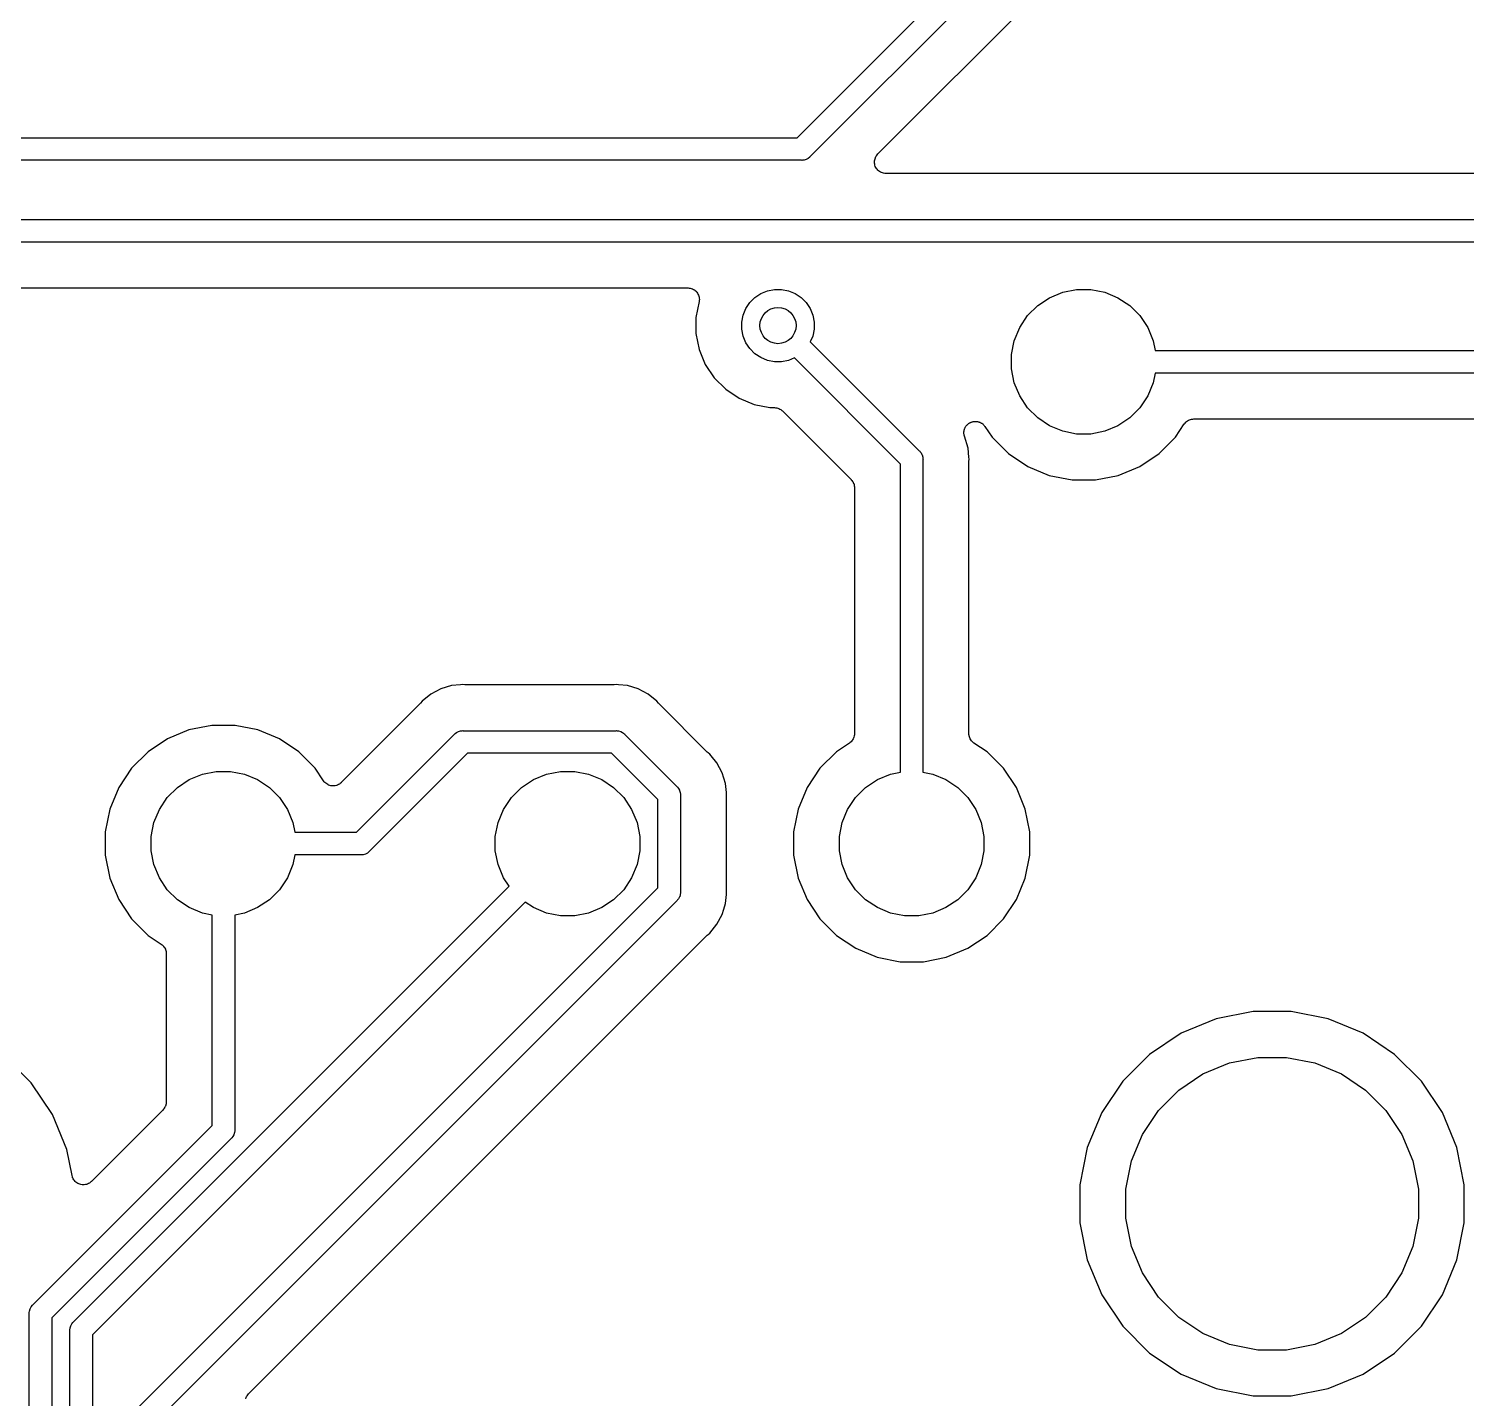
# Model space of a CAD drawing. Extents: x 19 to 115, y -142 to -17.
# Drawn here: x 61.34 to 77.26, y -111.8 to -96.64 of the extents above; entities that cross this region are included whole.
import ezdxf

# ---------------------------------------------------------------- set-up
doc = ezdxf.new("R2010")
doc.units = 0
doc.layers.add('BLACK', color=7, linetype='CONTINUOUS')

msp = doc.modelspace()

# ---------------------------------------------------------------- linework, layer by layer
at = {"layer": 'BLACK', "linetype": 'CONTINUOUS'}
for p, q in [((69.8532, -97.85), (73.6623, -94.0409)), ((73.8068, -94.25), (69.9977, -98.059)), ((70.745, -98.0302), (72.9342, -95.841)), ((54.5488, -97.85), (69.8532, -97.85)), ((70.7372, -98.0396), (70.745, -98.0302)), ((69.8989, -98.1), (54.5945, -98.1)), ((69.905, -98.1006), (69.8989, -98.1)), ((69.9111, -98.1), (69.905, -98.1006)), ((69.9295, -98.0982), (69.9111, -98.1)), ((69.9111, -98.1), (69.9111, -98.1)), ((69.9531, -98.091), (69.9295, -98.0982)), ((69.9748, -98.0794), (69.9531, -98.091)), ((69.9938, -98.0638), (69.9748, -98.0794)), ((69.9977, -98.059), (69.9938, -98.0638)), ((70.7078, -98.1191), (70.7091, -98.107)), ((70.7078, -98.1193), (70.7078, -98.1191)), ((70.7078, -98.1195), (70.7078, -98.1193)), ((70.709, -98.1316), (70.7078, -98.1195)), ((70.7101, -98.1438), (70.709, -98.1316)), ((70.7091, -98.107), (70.7103, -98.0949)), ((70.7101, -98.144), (70.7101, -98.1438)), ((70.7101, -98.1442), (70.7101, -98.144)), ((70.7136, -98.1559), (70.7101, -98.1442)), ((70.7103, -98.0949), (70.7104, -98.0947)), ((70.7104, -98.0945), (70.714, -98.0827)), ((70.7104, -98.0947), (70.7104, -98.0945)), ((70.7171, -98.1676), (70.7136, -98.1559)), ((70.714, -98.0827), (70.7176, -98.0712)), ((70.7172, -98.1678), (70.7171, -98.1676)), ((70.7172, -98.168), (70.7172, -98.1678)), ((70.723, -98.1789), (70.7172, -98.168)), ((70.7176, -98.0712), (70.7177, -98.071)), ((70.7177, -98.0708), (70.7236, -98.0599)), ((70.7177, -98.071), (70.7177, -98.0708)), ((70.7285, -98.1895), (70.723, -98.1789)), ((70.7236, -98.0599), (70.7293, -98.0493)), ((70.7287, -98.1897), (70.7285, -98.1895)), ((70.7288, -98.1899), (70.7287, -98.1897)), ((70.7365, -98.1994), (70.7288, -98.1899)), ((70.7293, -98.0493), (70.7294, -98.0492)), ((70.7294, -98.0492), (70.7295, -98.049)), ((70.7295, -98.049), (70.7372, -98.0396)), ((70.7441, -98.2088), (70.7365, -98.1994)), ((70.7442, -98.209), (70.7441, -98.2088)), ((70.7444, -98.2092), (70.7442, -98.209)), ((70.7538, -98.217), (70.7444, -98.2092)), ((70.7631, -98.2248), (70.7538, -98.217)), ((70.7633, -98.2249), (70.7631, -98.2248)), ((70.7634, -98.225), (70.7633, -98.2249)), ((70.7741, -98.2309), (70.7634, -98.225)), ((70.7848, -98.2367), (70.7741, -98.2309)), ((70.785, -98.2368), (70.7848, -98.2367)), ((70.7852, -98.2369), (70.785, -98.2368)), ((70.7967, -98.2405), (70.7852, -98.2369)), ((70.8084, -98.2442), (70.7967, -98.2405)), ((70.8086, -98.2442), (70.8084, -98.2442)), ((70.8088, -98.2443), (70.8086, -98.2442)), ((70.8208, -98.2456), (70.8088, -98.2443)), ((70.833, -98.247), (70.8208, -98.2456)), ((70.8335, -98.247), (70.833, -98.247)), ((70.8348, -98.247), (70.8335, -98.247)), ((70.8335, -98.247), (70.8335, -98.247)), ((70.8335, -98.247), (70.8335, -98.247)), ((78.4044, -98.247), (70.8348, -98.247)), ((54.6691, -98.755), (78.4356, -98.755)), ((78.39, -99.005), (54.7148, -99.005)), ((54.9778, -99.513), (68.6421, -99.513)), ((68.6421, -99.513), (68.6431, -99.513)), ((68.6431, -99.513), (68.6431, -99.513)), ((68.6431, -99.513), (68.6432, -99.513)), ((68.6432, -99.513), (68.6439, -99.513)), ((68.6439, -99.513), (68.6559, -99.5143)), ((68.6559, -99.5143), (68.6678, -99.5156)), ((68.6678, -99.5156), (68.6682, -99.5157)), ((68.6682, -99.5157), (68.6685, -99.5158)), ((68.6685, -99.5158), (68.6799, -99.5194)), ((68.6799, -99.5194), (68.6915, -99.523)), ((68.6915, -99.523), (68.6918, -99.5231)), ((68.6918, -99.5231), (68.6922, -99.5233)), ((68.6922, -99.5233), (68.7026, -99.529)), ((68.7026, -99.529), (68.7132, -99.5348)), ((68.7132, -99.5348), (68.7135, -99.535)), ((68.7135, -99.535), (68.7139, -99.5352)), ((68.7139, -99.5352), (68.7231, -99.5429)), ((68.7231, -99.5429), (68.7323, -99.5506)), ((68.7323, -99.5506), (68.7326, -99.5509)), ((68.7326, -99.5509), (68.7329, -99.5511)), ((68.7329, -99.5511), (68.7404, -99.5605)), ((68.7404, -99.5605), (68.748, -99.5698)), ((68.748, -99.5698), (68.7482, -99.5701)), ((68.7482, -99.5701), (68.7484, -99.5704)), ((68.7484, -99.5704), (68.7539, -99.581)), ((68.7539, -99.581), (68.7596, -99.5917)), ((68.7596, -99.5917), (68.7597, -99.5921)), ((68.7597, -99.5921), (68.7599, -99.5924)), ((68.7599, -99.5924), (68.7632, -99.6038)), ((68.7632, -99.6038), (68.7667, -99.6154)), ((68.7667, -99.6154), (68.7668, -99.6158)), ((68.7668, -99.6158), (68.7669, -99.6162)), ((68.7669, -99.6162), (68.768, -99.6281)), ((69.329, -99.675), (69.3847, -99.6193)), ((69.3847, -99.6193), (69.4503, -99.5755)), ((69.4503, -99.5755), (69.5231, -99.5454)), ((69.5231, -99.5454), (69.6003, -99.53)), ((69.6003, -99.53), (69.6791, -99.53)), ((69.6791, -99.53), (69.7564, -99.5454)), ((69.7564, -99.5454), (69.8292, -99.5755)), ((69.8292, -99.5755), (69.8947, -99.6193)), ((69.8947, -99.6193), (69.9504, -99.675)), ((72.515, -99.7086), (72.6461, -99.621)), ((72.6461, -99.621), (72.7916, -99.5607)), ((72.7916, -99.5607), (72.9462, -99.53)), ((72.9462, -99.53), (73.1038, -99.53)), ((73.1038, -99.53), (73.2584, -99.5607)), ((73.2584, -99.5607), (73.4039, -99.621)), ((73.4039, -99.621), (73.535, -99.7086)), ((68.7667, -99.6648), (68.7317, -99.8406)), ((68.7679, -99.6528), (68.7667, -99.6648)), ((68.7691, -99.6409), (68.7679, -99.6528)), ((68.768, -99.6281), (68.7691, -99.6401)), ((68.7691, -99.6401), (68.7691, -99.6405)), ((68.7691, -99.6405), (68.7691, -99.6409)), ((69.2551, -99.8133), (69.2853, -99.7405)), ((69.2853, -99.7405), (69.329, -99.675)), ((69.9504, -99.675), (69.9942, -99.7405)), ((69.9942, -99.7405), (70.0244, -99.8133)), ((72.4036, -99.82), (72.515, -99.7086)), ((73.535, -99.7086), (73.6464, -99.82)), ((68.7317, -99.8406), (68.7317, -100.019)), ((69.2397, -99.8906), (69.2551, -99.8133)), ((69.2397, -99.9694), (69.2397, -99.8906)), ((70.0244, -99.8133), (70.0397, -99.8906)), ((70.0397, -99.8906), (70.0397, -99.9694)), ((72.316, -99.9511), (72.4036, -99.82)), ((73.6464, -99.82), (73.734, -99.9511)), ((68.7317, -100.019), (68.7666, -100.195)), ((69.2551, -100.047), (69.2397, -99.9694)), ((69.2853, -100.119), (69.2551, -100.047)), ((70.0244, -100.047), (69.9976, -100.111)), ((70.0397, -99.9694), (70.0244, -100.047)), ((72.225, -100.251), (72.2557, -100.097)), ((72.2557, -100.097), (72.316, -99.9511)), ((73.734, -99.9511), (73.7943, -100.097)), ((73.7943, -100.097), (73.8158, -100.205)), ((68.7666, -100.195), (68.8351, -100.36)), ((69.329, -100.185), (69.2853, -100.119)), ((69.3847, -100.241), (69.329, -100.185)), ((69.4503, -100.284), (69.3847, -100.241)), ((69.9976, -100.111), (71.2041, -101.318)), ((72.225, -100.409), (72.225, -100.251)), ((73.8158, -100.205), (78.2625, -100.205)), ((68.8351, -100.36), (68.9344, -100.509)), ((69.5231, -100.315), (69.4503, -100.284)), ((69.6003, -100.33), (69.5231, -100.315)), ((69.6791, -100.33), (69.6003, -100.33)), ((69.7564, -100.315), (69.6791, -100.33)), ((69.8209, -100.288), (69.7564, -100.315)), ((70.995, -101.462), (69.8209, -100.288)), ((72.2557, -100.563), (72.225, -100.409)), ((68.9344, -100.509), (69.0609, -100.635)), ((72.316, -100.709), (72.2557, -100.563)), ((73.7943, -100.563), (73.734, -100.709)), ((73.8158, -100.455), (73.7943, -100.563)), ((78.2168, -100.455), (73.8158, -100.455)), ((69.0609, -100.635), (69.2096, -100.735)), ((69.2096, -100.735), (69.3749, -100.803)), ((72.4036, -100.84), (72.316, -100.709)), ((73.734, -100.709), (73.6464, -100.84)), ((69.3749, -100.803), (69.5503, -100.838)), ((69.5503, -100.838), (69.5999, -100.838)), ((69.5999, -100.838), (69.6003, -100.838)), ((69.6003, -100.838), (69.6004, -100.838)), ((69.6004, -100.838), (69.6004, -100.838)), ((69.6004, -100.838), (69.6017, -100.838)), ((69.6017, -100.838), (69.6134, -100.839)), ((69.6134, -100.839), (69.625, -100.841)), ((69.625, -100.841), (69.6257, -100.841)), ((69.6257, -100.841), (69.6263, -100.841)), ((69.6263, -100.841), (69.6375, -100.844)), ((69.6375, -100.844), (69.6487, -100.848)), ((69.6487, -100.848), (69.6493, -100.848)), ((69.6493, -100.848), (69.65, -100.848)), ((69.65, -100.848), (69.6603, -100.854)), ((69.6603, -100.854), (69.6706, -100.859)), ((69.6706, -100.859), (69.6711, -100.86)), ((69.6711, -100.86), (69.6717, -100.86)), ((69.6717, -100.86), (69.6806, -100.868)), ((69.6806, -100.868), (69.6897, -100.875)), ((69.6897, -100.875), (70.4498, -101.635)), ((72.515, -100.951), (72.4036, -100.84)), ((73.6464, -100.84), (73.535, -100.951)), ((71.7111, -101.062), (71.7135, -101.056)), ((71.7135, -101.056), (71.717, -101.051)), ((71.717, -101.051), (71.72, -101.045)), ((71.72, -101.045), (71.724, -101.041)), ((71.724, -101.041), (71.7275, -101.036)), ((71.7275, -101.036), (71.7319, -101.031)), ((71.7319, -101.031), (71.7359, -101.026)), ((71.7359, -101.026), (71.7407, -101.023)), ((71.7407, -101.023), (71.7451, -101.018)), ((71.7451, -101.018), (71.7503, -101.015)), ((71.7503, -101.015), (71.7552, -101.011)), ((71.7552, -101.011), (71.7607, -101.008)), ((71.7607, -101.008), (71.7658, -101.005)), ((71.7658, -101.005), (71.7716, -101.002)), ((71.7716, -101.002), (71.7771, -100.999)), ((71.7771, -100.999), (71.783, -100.998)), ((71.783, -100.998), (71.7888, -100.995)), ((71.7888, -100.995), (71.7949, -100.994)), ((71.7949, -100.994), (71.8008, -100.992)), ((71.8008, -100.992), (71.807, -100.992)), ((71.807, -100.992), (71.8131, -100.991)), ((71.8131, -100.991), (71.8193, -100.991)), ((71.8193, -100.991), (71.8255, -100.99)), ((71.8255, -100.99), (71.8317, -100.991)), ((71.8317, -100.991), (71.8379, -100.991)), ((71.8379, -100.991), (71.844, -100.992)), ((71.844, -100.992), (71.8502, -100.992)), ((71.8502, -100.992), (71.8561, -100.994)), ((71.8561, -100.994), (71.8622, -100.996)), ((71.8622, -100.996), (71.8679, -100.998)), ((71.8679, -100.998), (71.8739, -101)), ((71.8739, -101), (71.8793, -101.003)), ((71.8793, -101.003), (71.8851, -101.005)), ((71.8851, -101.005), (71.8902, -101.009)), ((71.8902, -101.009), (71.8957, -101.011)), ((71.8957, -101.011), (71.9005, -101.015)), ((71.9005, -101.015), (71.9057, -101.019)), ((71.9057, -101.019), (71.9101, -101.023)), ((71.9101, -101.023), (71.9149, -101.027)), ((71.9149, -101.027), (71.9188, -101.032)), ((71.9188, -101.032), (71.9232, -101.036)), ((71.9232, -101.036), (71.9266, -101.042)), ((71.9266, -101.042), (71.9306, -101.046)), ((71.9306, -101.046), (72.009, -101.164)), ((72.6461, -101.039), (72.515, -100.951)), ((72.7916, -101.099), (72.6461, -101.039)), ((73.4039, -101.039), (73.2584, -101.099)), ((73.535, -100.951), (73.4039, -101.039)), ((74.041, -101.164), (74.1374, -101.019)), ((74.1374, -101.019), (74.1377, -101.019)), ((74.1377, -101.019), (74.1378, -101.019)), ((74.1378, -101.019), (74.1384, -101.018)), ((74.1378, -101.019), (74.1378, -101.019)), ((74.1384, -101.018), (74.1461, -101.009)), ((74.1461, -101.009), (74.1536, -101)), ((74.1536, -101), (74.154, -101)), ((74.154, -101), (74.1544, -100.999)), ((74.1544, -100.999), (74.1637, -100.992)), ((74.1637, -100.992), (74.1728, -100.984)), ((74.1728, -100.984), (74.1733, -100.984)), ((74.1733, -100.984), (74.1738, -100.984)), ((74.1738, -100.984), (74.1843, -100.978)), ((74.1843, -100.978), (74.1946, -100.973)), ((74.1946, -100.973), (74.1952, -100.972)), ((74.1952, -100.972), (74.1958, -100.972)), ((74.1958, -100.972), (74.2071, -100.969)), ((74.2071, -100.969), (74.2184, -100.965)), ((74.2184, -100.965), (74.219, -100.965)), ((74.219, -100.965), (74.2196, -100.965)), ((74.2196, -100.965), (74.2314, -100.964)), ((74.2314, -100.964), (74.243, -100.963)), ((74.243, -100.963), (77.9538, -100.963)), ((71.698, -101.116), (71.6987, -101.109)), ((71.6985, -101.122), (71.698, -101.116)), ((71.6984, -101.128), (71.6985, -101.122)), ((71.6996, -101.134), (71.6984, -101.128)), ((71.6987, -101.103), (71.7, -101.097)), ((71.6987, -101.109), (71.6987, -101.103)), ((71.7001, -101.14), (71.6996, -101.134)), ((71.7, -101.097), (71.7007, -101.091)), ((71.7018, -101.146), (71.7001, -101.14)), ((71.7007, -101.091), (71.7025, -101.085)), ((71.703, -101.152), (71.7018, -101.146)), ((71.7025, -101.085), (71.7038, -101.079)), ((71.704, -101.155), (71.703, -101.152)), ((71.7038, -101.079), (71.7062, -101.073)), ((71.7438, -101.286), (71.704, -101.155)), ((71.704, -101.155), (71.704, -101.155)), ((71.7062, -101.073), (71.7081, -101.067)), ((71.7081, -101.067), (71.7111, -101.062)), ((72.009, -101.164), (72.1912, -101.346)), ((72.9462, -101.13), (72.7916, -101.099)), ((73.1038, -101.13), (72.9462, -101.13)), ((73.2584, -101.099), (73.1038, -101.13)), ((73.8588, -101.346), (74.041, -101.164)), ((71.2041, -101.318), (71.2088, -101.321)), ((71.2088, -101.321), (71.2127, -101.326)), ((71.2127, -101.326), (71.2127, -101.326)), ((71.2127, -101.326), (71.2244, -101.34)), ((71.2244, -101.34), (71.2339, -101.358)), ((71.2339, -101.358), (71.236, -101.362)), ((71.236, -101.362), (71.2432, -101.386)), ((71.7536, -101.385), (71.7438, -101.286)), ((72.1912, -101.346), (72.4054, -101.489)), ((73.6446, -101.489), (73.8588, -101.346)), ((70.995, -104.873), (70.995, -101.462)), ((71.2432, -101.386), (71.245, -101.404)), ((71.245, -101.404), (71.245, -101.404)), ((71.245, -101.404), (71.2456, -101.41)), ((71.2456, -101.41), (71.245, -101.416)), ((71.245, -101.416), (71.245, -104.873)), ((71.753, -101.446), (71.7536, -101.441)), ((71.753, -101.448), (71.753, -101.446)), ((71.753, -104.446), (71.753, -101.448)), ((71.7561, -101.41), (71.7536, -101.385)), ((71.7536, -101.385), (71.7536, -101.385)), ((71.7536, -101.435), (71.7561, -101.41)), ((71.7536, -101.441), (71.7536, -101.435)), ((72.4054, -101.489), (72.6435, -101.588)), ((73.4065, -101.588), (73.6446, -101.489)), ((70.4498, -101.635), (70.4501, -101.636)), ((70.4501, -101.636), (70.4501, -101.636)), ((70.4501, -101.636), (70.4501, -101.636)), ((70.4501, -101.636), (70.451, -101.637)), ((70.451, -101.637), (70.4584, -101.646)), ((70.4584, -101.646), (70.4658, -101.655)), ((70.4658, -101.655), (70.4661, -101.655)), ((70.4661, -101.655), (70.4665, -101.656)), ((70.4665, -101.656), (70.4719, -101.666)), ((70.4719, -101.666), (70.4774, -101.677)), ((70.4774, -101.677), (70.4776, -101.677)), ((70.4776, -101.677), (70.4779, -101.678)), ((70.4779, -101.678), (70.4812, -101.689)), ((70.4812, -101.689), (70.4846, -101.7)), ((72.6435, -101.588), (72.8962, -101.638)), ((72.8962, -101.638), (73.1538, -101.638)), ((73.1538, -101.638), (73.4065, -101.588)), ((70.4846, -101.7), (70.4846, -101.701)), ((70.4846, -101.701), (70.4848, -101.702)), ((70.4848, -101.702), (70.4859, -101.713)), ((70.4859, -101.713), (70.487, -101.725)), ((70.487, -101.725), (70.487, -104.446)), ((66.0249, -103.915), (65.9056, -103.951)), ((66.1239, -103.905), (66.0249, -103.915)), ((66.1241, -103.905), (66.1239, -103.905)), ((66.149, -103.903), (66.1241, -103.905)), ((66.1739, -103.905), (66.149, -103.903)), ((66.1792, -103.905), (66.1739, -103.905)), ((66.1846, -103.906), (66.1792, -103.905)), ((66.1863, -103.906), (66.1846, -103.906)), ((67.8127, -103.906), (66.1863, -103.906)), ((67.818, -103.905), (67.8127, -103.906)), ((67.8234, -103.906), (67.818, -103.905)), ((67.8251, -103.905), (67.8234, -103.906)), ((67.85, -103.903), (67.8251, -103.905)), ((67.8749, -103.905), (67.85, -103.903)), ((67.9741, -103.915), (67.8749, -103.905)), ((67.8749, -103.905), (67.8749, -103.905)), ((68.0934, -103.951), (67.9741, -103.915)), ((65.7956, -104.01), (65.6992, -104.089)), ((65.9056, -103.951), (65.7956, -104.01)), ((68.2034, -104.01), (68.0934, -103.951)), ((68.2998, -104.089), (68.2034, -104.01)), ((65.675, -104.118), (64.8043, -104.989)), ((65.6784, -104.114), (65.675, -104.118)), ((65.6822, -104.11), (65.6784, -104.114)), ((65.6834, -104.109), (65.6822, -104.11)), ((65.6992, -104.089), (65.6834, -104.109)), ((68.3156, -104.109), (68.2998, -104.089)), ((68.3194, -104.112), (68.3156, -104.109)), ((68.3228, -104.117), (68.3194, -104.112)), ((68.324, -104.118), (68.3228, -104.117)), ((68.8562, -104.65), (68.324, -104.118)), ((63.3712, -104.356), (63.1185, -104.406)), ((63.6288, -104.356), (63.3712, -104.356)), ((63.8815, -104.406), (63.6288, -104.356)), ((62.8804, -104.505), (62.6662, -104.648)), ((63.1185, -104.406), (62.8804, -104.505)), ((64.1196, -104.505), (63.8815, -104.406)), ((64.3338, -104.648), (64.1196, -104.505)), ((64.9722, -105.539), (66.0563, -104.455)), ((66.0563, -104.455), (66.0602, -104.45)), ((66.0602, -104.45), (66.0655, -104.446)), ((66.0655, -104.446), (66.0792, -104.435)), ((66.0792, -104.435), (66.1009, -104.423)), ((66.1009, -104.423), (66.1029, -104.422)), ((66.1029, -104.422), (66.1245, -104.416)), ((66.1245, -104.416), (66.1429, -104.414)), ((66.1429, -104.414), (66.149, -104.413)), ((66.1429, -104.414), (66.1429, -104.414)), ((66.149, -104.413), (66.1551, -104.414)), ((66.1551, -104.414), (67.8439, -104.414)), ((67.8439, -104.414), (67.85, -104.413)), ((67.85, -104.413), (67.8561, -104.414)), ((67.8561, -104.414), (67.8561, -104.414)), ((67.8561, -104.414), (67.8745, -104.416)), ((67.8745, -104.416), (67.8981, -104.423)), ((67.8981, -104.423), (67.9198, -104.435)), ((67.9198, -104.435), (67.9388, -104.45)), ((67.9388, -104.45), (67.9427, -104.455)), ((67.9427, -104.455), (68.5191, -105.031)), ((70.4306, -104.552), (70.2862, -104.648)), ((70.4397, -104.544), (70.4306, -104.552)), ((70.4489, -104.537), (70.4397, -104.544)), ((70.4492, -104.536), (70.4489, -104.537)), ((70.4497, -104.536), (70.4492, -104.536)), ((70.4572, -104.527), (70.4497, -104.536)), ((70.4648, -104.518), (70.4572, -104.527)), ((70.4651, -104.517), (70.4648, -104.518)), ((70.4655, -104.517), (70.4651, -104.517)), ((70.471, -104.506), (70.4655, -104.517)), ((70.4767, -104.496), (70.471, -104.506)), ((70.4769, -104.495), (70.4767, -104.496)), ((70.4772, -104.495), (70.4769, -104.495)), ((70.4806, -104.484), (70.4772, -104.495)), ((70.4842, -104.472), (70.4806, -104.484)), ((70.4843, -104.472), (70.4842, -104.472)), ((70.4845, -104.471), (70.4843, -104.472)), ((70.4857, -104.46), (70.4845, -104.471)), ((70.487, -104.448), (70.4857, -104.46)), ((70.487, -104.446), (70.487, -104.446)), ((70.487, -104.446), (70.487, -104.447)), ((70.487, -104.447), (70.487, -104.447)), ((70.487, -104.447), (70.487, -104.448)), ((71.7541, -104.458), (71.753, -104.446)), ((71.7552, -104.469), (71.7541, -104.458)), ((71.7554, -104.47), (71.7552, -104.469)), ((71.7554, -104.471), (71.7554, -104.47)), ((71.7588, -104.482), (71.7554, -104.471)), ((71.7621, -104.493), (71.7588, -104.482)), ((71.7624, -104.494), (71.7621, -104.493)), ((71.7626, -104.494), (71.7624, -104.494)), ((71.7681, -104.505), (71.7626, -104.494)), ((71.7735, -104.515), (71.7681, -104.505)), ((71.7739, -104.516), (71.7735, -104.515)), ((71.7742, -104.516), (71.7739, -104.516)), ((71.7817, -104.525), (71.7742, -104.516)), ((71.789, -104.535), (71.7817, -104.525)), ((71.7895, -104.535), (71.789, -104.535)), ((71.7899, -104.535), (71.7895, -104.535)), ((71.7989, -104.543), (71.7899, -104.535)), ((71.808, -104.551), (71.7989, -104.543)), ((71.809, -104.551), (71.808, -104.551)), ((71.8094, -104.552), (71.809, -104.551)), ((71.809, -104.551), (71.809, -104.551)), ((71.809, -104.551), (71.809, -104.551)), ((71.9538, -104.648), (71.8094, -104.552)), ((62.6662, -104.648), (62.484, -104.83)), ((64.516, -104.83), (64.3338, -104.648)), ((66.2008, -104.664), (65.1167, -105.748)), ((67.7982, -104.664), (66.2008, -104.664)), ((68.31, -105.176), (67.7982, -104.664)), ((68.8603, -104.653), (68.8562, -104.65)), ((68.8641, -104.657), (68.8603, -104.653)), ((68.8654, -104.658), (68.8641, -104.657)), ((68.8848, -104.674), (68.8654, -104.658)), ((68.9006, -104.694), (68.8848, -104.674)), ((68.9639, -104.771), (68.9006, -104.694)), ((70.2862, -104.648), (70.104, -104.83)), ((72.136, -104.83), (71.9538, -104.648)), ((62.484, -104.83), (62.3409, -105.044)), ((63.2666, -104.895), (63.4212, -104.864)), ((63.4212, -104.864), (63.5788, -104.864)), ((63.5788, -104.864), (63.7334, -104.895)), ((64.6089, -104.969), (64.516, -104.83)), ((67.0766, -104.895), (67.2312, -104.864)), ((67.2312, -104.864), (67.3888, -104.864)), ((67.3888, -104.864), (67.5434, -104.895)), ((69.0226, -104.881), (68.9639, -104.771)), ((70.104, -104.83), (69.9609, -105.044)), ((70.8866, -104.895), (70.995, -104.873)), ((71.245, -104.873), (71.3534, -104.895)), ((72.2791, -105.044), (72.136, -104.83)), ((62.99, -105.043), (63.1211, -104.955)), ((63.1211, -104.955), (63.2666, -104.895)), ((63.7334, -104.895), (63.8789, -104.955)), ((63.8789, -104.955), (64.01, -105.043)), ((64.6165, -104.979), (64.6089, -104.969)), ((64.6241, -104.988), (64.6165, -104.979)), ((64.6244, -104.988), (64.6241, -104.988)), ((64.6246, -104.988), (64.6244, -104.988)), ((64.6339, -104.996), (64.6246, -104.988)), ((64.6431, -105.004), (64.6339, -104.996)), ((64.6435, -105.004), (64.6431, -105.004)), ((64.6438, -105.004), (64.6435, -105.004)), ((64.6544, -105.01), (64.6438, -105.004)), ((64.6649, -105.016), (64.6544, -105.01)), ((64.6652, -105.016), (64.6649, -105.016)), ((64.6656, -105.016), (64.6652, -105.016)), ((64.6771, -105.019), (64.6656, -105.016)), ((64.6885, -105.023), (64.6771, -105.019)), ((64.6889, -105.023), (64.6885, -105.023)), ((64.6893, -105.023), (64.6889, -105.023)), ((64.7011, -105.024), (64.6893, -105.023)), ((64.7132, -105.026), (64.7011, -105.024)), ((64.7136, -105.026), (64.7132, -105.026)), ((64.7139, -105.026), (64.7136, -105.026)), ((64.7258, -105.025), (64.7139, -105.026)), ((64.7379, -105.024), (64.7258, -105.025)), ((64.7382, -105.023), (64.7379, -105.024)), ((64.7386, -105.023), (64.7382, -105.023)), ((64.75, -105.02), (64.7386, -105.023)), ((64.7617, -105.017), (64.75, -105.02)), ((64.762, -105.016), (64.7617, -105.017)), ((64.7624, -105.016), (64.762, -105.016)), ((64.773, -105.011), (64.7624, -105.016)), ((64.7837, -105.005), (64.773, -105.011)), ((64.784, -105.005), (64.7837, -105.005)), ((64.7843, -105.005), (64.784, -105.005)), ((64.7936, -104.997), (64.7843, -105.005)), ((64.803, -104.99), (64.7936, -104.997)), ((64.8036, -104.989), (64.803, -104.99)), ((64.8043, -104.989), (64.8036, -104.989)), ((64.8036, -104.989), (64.8036, -104.989)), ((64.8036, -104.989), (64.8036, -104.989)), ((66.8, -105.043), (66.9311, -104.955)), ((66.9311, -104.955), (67.0766, -104.895)), ((67.5434, -104.895), (67.6889, -104.955)), ((67.6889, -104.955), (67.82, -105.043)), ((68.5191, -105.031), (68.5238, -105.035)), ((68.5238, -105.035), (68.5277, -105.04)), ((69.0588, -105), (69.0226, -104.881)), ((69.0686, -105.099), (69.0588, -105)), ((70.61, -105.043), (70.7411, -104.955)), ((70.7411, -104.955), (70.8866, -104.895)), ((71.3534, -104.895), (71.4989, -104.955)), ((71.4989, -104.955), (71.63, -105.043)), ((62.3409, -105.044), (62.2423, -105.282)), ((62.791, -105.285), (62.8786, -105.154)), ((62.8786, -105.154), (62.99, -105.043)), ((64.01, -105.043), (64.1214, -105.154)), ((64.1214, -105.154), (64.209, -105.285)), ((66.601, -105.285), (66.6886, -105.154)), ((66.6886, -105.154), (66.8, -105.043)), ((67.82, -105.043), (67.9314, -105.154)), ((67.9314, -105.154), (68.019, -105.285)), ((68.31, -106.152), (68.31, -105.176)), ((68.5277, -105.04), (68.5394, -105.054)), ((68.5394, -105.054), (68.5484, -105.071)), ((68.5484, -105.071), (68.551, -105.076)), ((68.551, -105.076), (68.5582, -105.099)), ((68.5582, -105.099), (68.56, -105.118)), ((68.56, -105.118), (68.56, -105.118)), ((68.56, -105.118), (68.5606, -105.124)), ((68.5606, -105.124), (68.56, -105.13)), ((68.56, -105.13), (68.56, -106.198)), ((69.068, -105.16), (69.0686, -105.154)), ((69.068, -105.161), (69.068, -105.16)), ((69.068, -106.167), (69.068, -105.161)), ((69.0711, -105.124), (69.0686, -105.099)), ((69.0686, -105.099), (69.0686, -105.099)), ((69.0686, -105.149), (69.0711, -105.124)), ((69.0686, -105.154), (69.0686, -105.149)), ((69.9609, -105.044), (69.8623, -105.282)), ((70.411, -105.285), (70.4986, -105.154)), ((70.4986, -105.154), (70.61, -105.043)), ((71.63, -105.043), (71.7414, -105.154)), ((71.7414, -105.154), (71.829, -105.285)), ((72.3777, -105.282), (72.2791, -105.044)), ((62.2423, -105.282), (62.192, -105.535)), ((62.7307, -105.431), (62.791, -105.285)), ((64.209, -105.285), (64.2693, -105.431)), ((66.5407, -105.431), (66.601, -105.285)), ((68.019, -105.285), (68.0793, -105.431)), ((69.8623, -105.282), (69.812, -105.535)), ((70.3507, -105.431), (70.411, -105.285)), ((71.829, -105.285), (71.8893, -105.431)), ((72.428, -105.535), (72.3777, -105.282)), ((62.7, -105.585), (62.7307, -105.431)), ((64.2693, -105.431), (64.2908, -105.539)), ((66.51, -105.585), (66.5407, -105.431)), ((68.0793, -105.431), (68.11, -105.585)), ((70.32, -105.585), (70.3507, -105.431)), ((71.8893, -105.431), (71.92, -105.585)), ((62.192, -105.535), (62.192, -105.793)), ((62.7, -105.743), (62.7, -105.585)), ((64.2908, -105.539), (64.9722, -105.539)), ((66.51, -105.743), (66.51, -105.585)), ((68.11, -105.585), (68.11, -105.743)), ((69.812, -105.535), (69.812, -105.793)), ((70.32, -105.743), (70.32, -105.585)), ((71.92, -105.585), (71.92, -105.743)), ((72.428, -105.793), (72.428, -105.535)), ((62.192, -105.793), (62.2423, -106.046)), ((62.7307, -105.897), (62.7, -105.743)), ((64.2908, -105.789), (64.2693, -105.897)), ((65.0179, -105.789), (64.2908, -105.789)), ((65.024, -105.79), (65.0179, -105.789)), ((65.0301, -105.789), (65.024, -105.79)), ((65.0485, -105.787), (65.0301, -105.789)), ((65.0301, -105.789), (65.0301, -105.789)), ((65.0721, -105.78), (65.0485, -105.787)), ((65.0938, -105.768), (65.0721, -105.78)), ((65.1128, -105.753), (65.0938, -105.768)), ((65.1167, -105.748), (65.1128, -105.753)), ((66.5407, -105.897), (66.51, -105.743)), ((68.11, -105.743), (68.0793, -105.897)), ((69.812, -105.793), (69.8623, -106.046)), ((70.3507, -105.897), (70.32, -105.743)), ((71.92, -105.743), (71.8893, -105.897)), ((72.3777, -106.046), (72.428, -105.793)), ((62.791, -106.043), (62.7307, -105.897)), ((64.2693, -105.897), (64.209, -106.043)), ((66.601, -106.043), (66.5407, -105.897)), ((68.0793, -105.897), (68.019, -106.043)), ((70.411, -106.043), (70.3507, -105.897)), ((71.8893, -105.897), (71.829, -106.043)), ((61.8409, -110.956), (66.6624, -106.135)), ((62.2423, -106.046), (62.3409, -106.284)), ((62.8786, -106.174), (62.791, -106.043)), ((64.209, -106.043), (64.1214, -106.174)), ((66.6624, -106.135), (66.601, -106.043)), ((68.019, -106.043), (67.9314, -106.174)), ((69.8623, -106.046), (69.9609, -106.284)), ((70.4986, -106.174), (70.411, -106.043)), ((71.829, -106.043), (71.7414, -106.174)), ((72.2791, -106.284), (72.3777, -106.046)), ((62.2909, -112.171), (68.31, -106.152)), ((62.3409, -106.284), (62.484, -106.498)), ((68.5191, -106.297), (62.5, -112.316)), ((62.99, -106.285), (62.8786, -106.174)), ((63.1211, -106.373), (62.99, -106.285)), ((64.01, -106.285), (63.8789, -106.373)), ((64.1214, -106.174), (64.01, -106.285)), ((67.82, -106.285), (67.6889, -106.373)), ((67.9314, -106.174), (67.82, -106.285)), ((68.5238, -106.293), (68.5191, -106.297)), ((68.5277, -106.288), (68.5238, -106.293)), ((68.5394, -106.274), (68.5277, -106.288)), ((68.551, -106.252), (68.5394, -106.274)), ((68.5511, -106.252), (68.551, -106.252)), ((68.5582, -106.229), (68.5511, -106.252)), ((68.56, -106.21), (68.5582, -106.229)), ((68.56, -106.198), (68.5606, -106.204)), ((68.5606, -106.204), (68.56, -106.21)), ((68.56, -106.21), (68.56, -106.21)), ((69.0588, -106.328), (69.0686, -106.229)), ((69.0685, -106.172), (69.068, -106.167)), ((69.0685, -106.177), (69.0685, -106.172)), ((69.0686, -106.179), (69.0685, -106.177)), ((69.0711, -106.204), (69.0686, -106.179)), ((69.0686, -106.229), (69.0711, -106.204)), ((69.0686, -106.229), (69.0686, -106.229)), ((69.9609, -106.284), (70.104, -106.498)), ((70.61, -106.285), (70.4986, -106.174)), ((70.7411, -106.373), (70.61, -106.285)), ((71.63, -106.285), (71.4989, -106.373)), ((71.7414, -106.174), (71.63, -106.285)), ((72.136, -106.498), (72.2791, -106.284)), ((66.8392, -106.312), (62.05, -111.101)), ((63.2666, -106.433), (63.1211, -106.373)), ((63.375, -106.455), (63.2666, -106.433)), ((63.375, -108.786), (63.375, -106.455)), ((63.7334, -106.433), (63.625, -106.455)), ((63.625, -106.455), (63.625, -108.831)), ((63.8789, -106.373), (63.7334, -106.433)), ((66.9311, -106.373), (66.8392, -106.312)), ((67.0766, -106.433), (66.9311, -106.373)), ((67.2312, -106.464), (67.0766, -106.433)), ((67.3888, -106.464), (67.2312, -106.464)), ((67.5434, -106.433), (67.3888, -106.464)), ((67.6889, -106.373), (67.5434, -106.433)), ((68.9639, -106.557), (69.0226, -106.447)), ((69.0226, -106.447), (69.0398, -106.391)), ((69.0398, -106.391), (69.0399, -106.391)), ((69.0399, -106.391), (69.0588, -106.328)), ((70.8866, -106.433), (70.7411, -106.373)), ((71.0412, -106.464), (70.8866, -106.433)), ((71.1988, -106.464), (71.0412, -106.464)), ((71.3534, -106.433), (71.1988, -106.464)), ((71.4989, -106.373), (71.3534, -106.433)), ((62.484, -106.498), (62.6662, -106.68)), ((68.8848, -106.654), (68.9095, -106.624)), ((68.9095, -106.624), (68.9639, -106.557)), ((70.104, -106.498), (70.2862, -106.68)), ((71.9538, -106.68), (72.136, -106.498)), ((62.6662, -106.68), (62.8106, -106.776)), ((62.8106, -106.776), (62.811, -106.777)), ((62.811, -106.777), (62.811, -106.777)), ((62.811, -106.777), (62.811, -106.777)), ((62.811, -106.777), (62.812, -106.777)), ((62.812, -106.777), (62.8211, -106.785)), ((62.8211, -106.785), (62.8301, -106.793)), ((66.1961, -109.338), (68.8562, -106.678)), ((68.8562, -106.678), (68.8575, -106.677)), ((68.8575, -106.677), (68.8616, -106.673)), ((68.8616, -106.673), (68.8654, -106.67)), ((68.8654, -106.67), (68.8848, -106.654)), ((70.2862, -106.68), (70.5004, -106.823)), ((71.7396, -106.823), (71.9538, -106.68)), ((62.8301, -106.793), (62.8305, -106.793)), ((62.8305, -106.793), (62.831, -106.793)), ((62.831, -106.793), (62.8383, -106.803)), ((62.8383, -106.803), (62.8458, -106.812)), ((62.8458, -106.812), (62.8461, -106.812)), ((62.8461, -106.812), (62.8465, -106.813)), ((62.8465, -106.813), (62.8519, -106.823)), ((62.8519, -106.823), (62.8574, -106.834)), ((62.8574, -106.834), (62.8576, -106.834)), ((62.8576, -106.834), (62.8579, -106.835)), ((62.8579, -106.835), (62.8612, -106.846)), ((62.8612, -106.846), (62.8646, -106.857)), ((62.8646, -106.857), (62.8646, -106.858)), ((62.8646, -106.858), (62.8648, -106.859)), ((62.8648, -106.859), (62.8658, -106.87)), ((62.8658, -106.87), (62.867, -106.882)), ((62.867, -106.882), (62.867, -108.523)), ((70.5004, -106.823), (70.7385, -106.922)), ((70.7385, -106.922), (70.9912, -106.972)), ((71.2488, -106.972), (71.5015, -106.922)), ((71.5015, -106.922), (71.7396, -106.823)), ((70.9912, -106.972), (71.2488, -106.972)), ((74.9004, -107.522), (74.4893, -107.604)), ((75.3196, -107.522), (74.9004, -107.522)), ((75.7307, -107.604), (75.3196, -107.522)), ((74.4893, -107.604), (74.102, -107.764)), ((76.118, -107.764), (75.7307, -107.604)), ((74.102, -107.764), (73.7535, -107.997)), ((76.4665, -107.997), (76.118, -107.764)), ((61.3729, -108.313), (61.0765, -108.017)), ((73.7535, -107.997), (73.4571, -108.293)), ((74.6375, -108.092), (74.9504, -108.03)), ((74.9504, -108.03), (75.2696, -108.03)), ((75.2696, -108.03), (75.5825, -108.092)), ((76.7629, -108.293), (76.4665, -107.997)), ((74.0773, -108.392), (74.3426, -108.214)), ((74.3426, -108.214), (74.6375, -108.092)), ((75.5825, -108.092), (75.8774, -108.214)), ((75.8774, -108.214), (76.1427, -108.392)), ((61.6058, -108.662), (61.3729, -108.313)), ((73.4571, -108.293), (73.2242, -108.642)), ((76.9958, -108.642), (76.7629, -108.293)), ((62.8657, -108.536), (62.8645, -108.548)), ((62.867, -108.525), (62.8657, -108.536)), ((62.867, -108.523), (62.867, -108.523)), ((62.867, -108.523), (62.867, -108.523)), ((62.867, -108.523), (62.867, -108.523)), ((62.867, -108.523), (62.867, -108.525)), ((73.8517, -108.617), (74.0773, -108.392)), ((76.1427, -108.392), (76.3683, -108.617)), ((61.7662, -109.049), (61.6058, -108.662)), ((62.8298, -108.613), (62.0382, -109.404)), ((62.8373, -108.604), (62.8298, -108.613)), ((62.8448, -108.595), (62.8373, -108.604)), ((62.8451, -108.594), (62.8448, -108.595)), ((62.8455, -108.593), (62.8451, -108.594)), ((62.8511, -108.583), (62.8455, -108.593)), ((62.8567, -108.573), (62.8511, -108.583)), ((62.8569, -108.572), (62.8567, -108.573)), ((62.8572, -108.572), (62.8569, -108.572)), ((62.8607, -108.56), (62.8572, -108.572)), ((62.8642, -108.549), (62.8607, -108.56)), ((62.8643, -108.549), (62.8642, -108.549)), ((62.8645, -108.548), (62.8643, -108.549)), ((73.2242, -108.642), (73.0638, -109.029)), ((73.6744, -108.883), (73.8517, -108.617)), ((76.3683, -108.617), (76.5456, -108.883)), ((77.1562, -109.029), (76.9958, -108.642)), ((61.3909, -110.77), (63.375, -108.786)), ((63.625, -108.844), (63.6232, -108.862)), ((63.625, -108.831), (63.6256, -108.838)), ((63.6256, -108.838), (63.625, -108.844)), ((63.625, -108.844), (63.625, -108.844)), ((63.5841, -108.93), (61.6, -110.914)), ((63.5888, -108.926), (63.5841, -108.93)), ((63.5927, -108.922), (63.5888, -108.926)), ((63.6044, -108.907), (63.5927, -108.922)), ((63.5927, -108.922), (63.5927, -108.922)), ((63.6056, -108.905), (63.6044, -108.907)), ((63.616, -108.886), (63.6056, -108.905)), ((63.6232, -108.862), (63.616, -108.886)), ((73.5523, -109.177), (73.6744, -108.883)), ((76.5456, -108.883), (76.6677, -109.177)), ((61.8239, -109.339), (61.7662, -109.049)), ((73.0638, -109.029), (72.982, -109.44)), ((77.238, -109.44), (77.1562, -109.029)), ((73.49, -109.49), (73.5523, -109.177)), ((76.6677, -109.177), (76.73, -109.49)), ((61.8274, -109.351), (61.8239, -109.339)), ((61.8309, -109.362), (61.8274, -109.351)), ((61.831, -109.363), (61.8309, -109.362)), ((61.8311, -109.363), (61.831, -109.363)), ((61.8367, -109.374), (61.8311, -109.363)), ((61.8424, -109.384), (61.8367, -109.374)), ((61.8426, -109.384), (61.8424, -109.384)), ((61.8427, -109.385), (61.8426, -109.384)), ((61.8503, -109.394), (61.8427, -109.385)), ((61.858, -109.404), (61.8503, -109.394)), ((61.8582, -109.404), (61.858, -109.404)), ((61.8584, -109.404), (61.8582, -109.404)), ((61.8678, -109.412), (61.8584, -109.404)), ((61.8771, -109.419), (61.8678, -109.412)), ((61.8773, -109.42), (61.8771, -109.419)), ((61.8775, -109.42), (61.8773, -109.42)), ((61.8883, -109.425), (61.8775, -109.42)), ((61.8988, -109.431), (61.8883, -109.425)), ((61.8991, -109.431), (61.8988, -109.431)), ((61.8993, -109.431), (61.8991, -109.431)), ((61.911, -109.435), (61.8993, -109.431)), ((61.9225, -109.439), (61.911, -109.435)), ((61.9227, -109.439), (61.9225, -109.439)), ((61.923, -109.439), (61.9227, -109.439)), ((61.9352, -109.44), (61.923, -109.439)), ((61.9471, -109.441), (61.9352, -109.44)), ((61.9474, -109.441), (61.9471, -109.441)), ((61.9477, -109.441), (61.9474, -109.441)), ((61.9598, -109.44), (61.9477, -109.441)), ((61.9718, -109.439), (61.9598, -109.44)), ((61.9721, -109.439), (61.9718, -109.439)), ((61.9723, -109.439), (61.9721, -109.439)), ((61.984, -109.436), (61.9723, -109.439)), ((61.9956, -109.432), (61.984, -109.436)), ((61.9958, -109.432), (61.9956, -109.432)), ((61.9961, -109.432), (61.9958, -109.432)), ((62.0068, -109.426), (61.9961, -109.432)), ((62.0176, -109.421), (62.0068, -109.426)), ((62.0178, -109.421), (62.0176, -109.421)), ((62.0181, -109.421), (62.0178, -109.421)), ((62.0275, -109.413), (62.0181, -109.421)), ((62.037, -109.405), (62.0275, -109.413)), ((62.0374, -109.405), (62.037, -109.405)), ((62.0382, -109.404), (62.0374, -109.405)), ((62.0374, -109.405), (62.0374, -109.405)), ((62.0374, -109.405), (62.0374, -109.405)), ((63.7781, -111.756), (66.1961, -109.338)), ((66.1961, -109.338), (66.1961, -109.338)), ((72.982, -109.44), (72.982, -109.86)), ((73.49, -109.81), (73.49, -109.49)), ((76.73, -109.49), (76.73, -109.81)), ((77.238, -109.86), (77.238, -109.44)), ((73.5523, -110.123), (73.49, -109.81)), ((76.73, -109.81), (76.6677, -110.123)), ((72.982, -109.86), (73.0638, -110.271)), ((77.1562, -110.271), (77.238, -109.86)), ((73.6744, -110.417), (73.5523, -110.123)), ((76.6677, -110.123), (76.5456, -110.417)), ((73.0638, -110.271), (73.2242, -110.658)), ((76.9958, -110.658), (77.1562, -110.271)), ((73.8517, -110.683), (73.6744, -110.417)), ((76.5456, -110.417), (76.3683, -110.683)), ((73.2242, -110.658), (73.4571, -111.007)), ((74.0773, -110.908), (73.8517, -110.683)), ((76.3683, -110.683), (76.1427, -110.908)), ((76.7629, -111.007), (76.9958, -110.658)), ((61.3494, -110.863), (61.35, -110.856)), ((61.35, -110.869), (61.3494, -110.863)), ((61.35, -110.856), (61.3518, -110.838)), ((61.35, -110.856), (61.35, -110.856)), ((61.35, -125.798), (61.35, -110.869)), ((61.3518, -110.838), (61.3589, -110.815)), ((61.3589, -110.815), (61.3705, -110.793)), ((61.3705, -110.793), (61.3862, -110.774)), ((61.3862, -110.774), (61.3909, -110.77)), ((61.6, -110.914), (61.6, -125.844)), ((74.3426, -111.086), (74.0773, -110.908)), ((76.1427, -110.908), (75.8774, -111.086)), ((61.7994, -111.049), (61.8018, -111.025)), ((61.8, -111.055), (61.7994, -111.049)), ((61.8, -127.648), (61.8, -111.055)), ((61.8018, -111.025), (61.8089, -111.001)), ((61.8089, -111.001), (61.8206, -110.979)), ((61.8206, -110.979), (61.8323, -110.965)), ((61.8323, -110.965), (61.8362, -110.96)), ((61.8323, -110.965), (61.8323, -110.965)), ((61.8362, -110.96), (61.8409, -110.956)), ((73.4571, -111.007), (73.7535, -111.303)), ((76.4665, -111.303), (76.7629, -111.007)), ((62.05, -111.101), (62.05, -127.694)), ((74.6375, -111.208), (74.3426, -111.086)), ((74.9504, -111.27), (74.6375, -111.208)), ((75.5825, -111.208), (75.2696, -111.27)), ((75.8774, -111.086), (75.5825, -111.208)), ((73.7535, -111.303), (74.102, -111.536)), ((75.2696, -111.27), (74.9504, -111.27)), ((76.118, -111.536), (76.4665, -111.303)), ((74.102, -111.536), (74.4893, -111.696)), ((75.7307, -111.696), (76.118, -111.536)), ((74.4893, -111.696), (74.9004, -111.778)), ((75.3196, -111.778), (75.7307, -111.696)), ((63.7471, -111.809), (63.7506, -111.797)), ((63.7506, -111.797), (63.7507, -111.797)), ((63.7507, -111.797), (63.7508, -111.797)), ((63.7508, -111.797), (63.7567, -111.786)), ((63.7567, -111.786), (63.7623, -111.775)), ((63.7623, -111.775), (63.7625, -111.775)), ((63.7625, -111.775), (63.7626, -111.775)), ((63.7626, -111.775), (63.7703, -111.766)), ((63.7703, -111.766), (63.7781, -111.756)), ((74.9004, -111.778), (75.3196, -111.778))]:
    msp.add_line(p, q, dxfattribs=at)
at = {"layer": 'BLACK'}
msp.add_circle((69.6397, -99.93), 0.2, dxfattribs=at)

doc.saveas('drawing.dxf')
